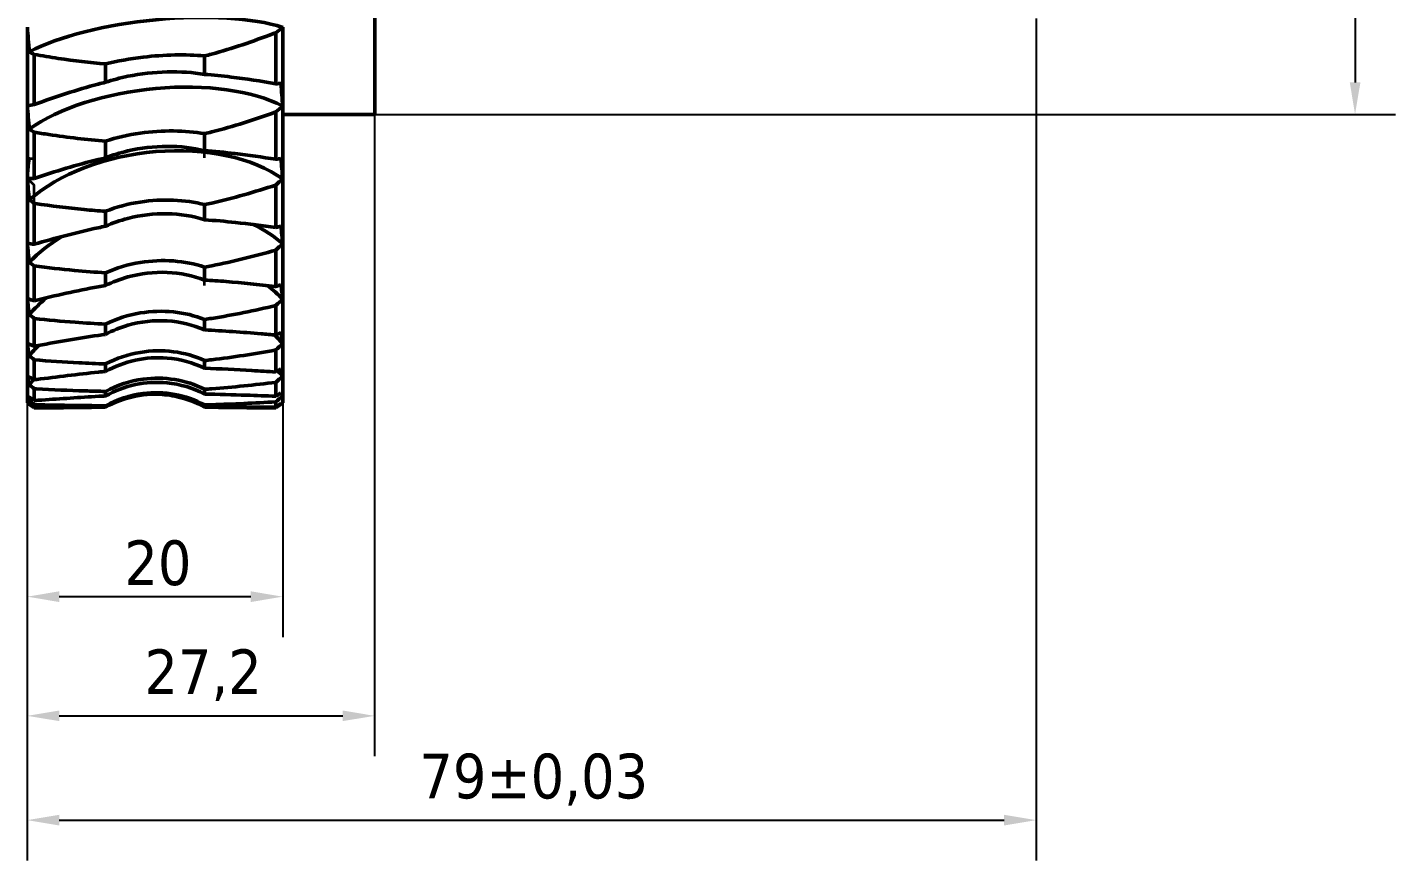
# Model space of a CAD drawing. Header units: inches. Extents: x 632 to 5727, y -9589 to -3994.
# Drawn here: x 3658 to 3765.2, y -5576.7 to -5511.4 of the extents above; entities that cross this region are included whole.
import ezdxf

# ---------------------------------------------------------------- set-up
doc = ezdxf.new("R2010")
doc.units = ezdxf.units.IN
doc.header["$MEASUREMENT"] = 0
doc.linetypes.add('DASHED', pattern=[19.05, 12.7, -6.35])
doc.layers.add('Dimension line', color=3, linetype='Continuous', lineweight=25, plot=False)
doc.layers.add('Hidden (ISO)', color=7, linetype='DASHED', lineweight=35)
doc.layers.add('Visible (ISO)', color=7, linetype='Continuous', lineweight=50)
doc.styles.add('Note Text (ISO)', font='tahoma.ttf')
doc.dimstyles.new('Default (ISO)', dxfattribs={"dimtxt": 3.5, "dimasz": 2.5, "dimexe": 3.175, "dimexo": 0, "dimgap": 0.762, "dimtad": 1, "dimrnd": 1e-08, "dimzin": 0, "dimtxsty": 'Note Text (ISO)', "dimcen": 0.09, "dimdle": 10, "dimclrd": 256, "dimclre": 256, "dimclrt": 256, "dimazin": 0, "dimtfac": 1.001486, "dimtmove": 0, "dimatfit": 3, "dimfxl": 1, "dimtolj": 1, "dimtzin": 0, "dimlwd": -1, "dimlwe": -1, "dimarcsym": 0})

# ---------------------------------------------------------------- blocks, each defined once
blk = doc.blocks.new('*D273')
at = {"layer": 'Defpoints', "color": 0, "transparency": 16777216}
for p in [(3685.2, -5478.19), (3685.2, -5518.19), (3761.98, -5518.19)]:
    blk.add_point(p, dxfattribs=at)
at = {"layer": 'Dimension line', "transparency": 16777216}
for p, q in [((3685.2, -5478.19), (3765.16, -5478.19)), ((3761.98, -5480.69), (3761.98, -5515.69)), ((3685.2, -5518.19), (3765.16, -5518.19))]:
    blk.add_line(p, q, dxfattribs=at)
for points in [[(3761.57, -5480.69), (3762.4, -5480.69), (3761.98, -5478.19)], [(3761.57, -5515.69), (3762.4, -5515.69), (3761.98, -5518.19)]]:
    blk.add_solid(points, dxfattribs=at)
at = {"layer": 'Dimension line', "transparency": 16777216, "insert": (3755.96, -5502.61), "char_height": 3.5, "attachment_point": 1, "rotation": 90, "style": 'Note Text (ISO)'}
blk.add_mtext('\\A1;{\\fAIGDT|b0|i0;\\H3.5000;\\ln}\\fTahoma|b0|i0;\\H3.5000;40', dxfattribs=at)
blk = doc.blocks.new('*D274')
at = {"layer": 'Defpoints', "color": 0, "transparency": 16777216}
for p in [(3678, -5517.54), (3658, -5536.14), (3678, -5555.98)]:
    blk.add_point(p, dxfattribs=at)
at = {"layer": 'Dimension line', "transparency": 16777216}
for p, q in [((3678, -5517.54), (3678, -5559.16)), ((3658, -5536.14), (3658, -5559.16)), ((3660.5, -5555.98), (3675.5, -5555.98))]:
    blk.add_line(p, q, dxfattribs=at)
for points in [[(3660.5, -5555.56), (3660.5, -5556.4), (3658, -5555.98)], [(3675.5, -5555.56), (3675.5, -5556.4), (3678, -5555.98)]]:
    blk.add_solid(points, dxfattribs=at)
at = {"layer": 'Dimension line', "transparency": 16777216, "insert": (3665.6, -5551.57), "char_height": 3.5, "attachment_point": 1, "style": 'Note Text (ISO)'}
blk.add_mtext('\\A1;20', dxfattribs=at)
blk = doc.blocks.new('*D275')
at = {"layer": 'Defpoints', "color": 0, "transparency": 16777216}
for p in [(3685.2, -5518.19), (3658, -5536.14), (3685.2, -5565.32)]:
    blk.add_point(p, dxfattribs=at)
at = {"layer": 'Dimension line', "transparency": 16777216}
for p, q in [((3685.2, -5518.19), (3685.2, -5568.49)), ((3658, -5536.14), (3658, -5568.49)), ((3660.5, -5565.32), (3682.7, -5565.32))]:
    blk.add_line(p, q, dxfattribs=at)
for points in [[(3660.5, -5564.9), (3660.5, -5565.73), (3658, -5565.32)], [(3682.7, -5564.9), (3682.7, -5565.73), (3685.2, -5565.32)]]:
    blk.add_solid(points, dxfattribs=at)
at = {"layer": 'Dimension line', "transparency": 16777216, "insert": (3667.17, -5560.11), "char_height": 3.5, "attachment_point": 1, "style": 'Note Text (ISO)'}
blk.add_mtext('\\A1;27,2', dxfattribs=at)
blk = doc.blocks.new('*D276')
at = {"layer": 'Defpoints', "color": 0, "transparency": 16777216}
for p in [(3737, -5510.69), (3658, -5536.14), (3737, -5573.49)]:
    blk.add_point(p, dxfattribs=at)
at = {"layer": 'Dimension line', "transparency": 16777216}
for p, q in [((3737, -5510.69), (3737, -5576.66)), ((3658, -5536.14), (3658, -5576.66)), ((3660.5, -5573.49), (3734.5, -5573.49))]:
    blk.add_line(p, q, dxfattribs=at)
for points in [[(3660.5, -5573.07), (3660.5, -5573.91), (3658, -5573.49)], [(3734.5, -5573.07), (3734.5, -5573.91), (3737, -5573.49)]]:
    blk.add_solid(points, dxfattribs=at)
at = {"layer": 'Dimension line', "transparency": 16777216, "insert": (3688.7, -5568.28), "char_height": 3.5, "attachment_point": 1, "style": 'Note Text (ISO)'}
blk.add_mtext('\\A1;79{\\H3.5052;±0,03}', dxfattribs=at)

msp = doc.modelspace()

# ---------------------------------------------------------------- linework, layer by layer
at = {"layer": 'Hidden (ISO)', "ltscale": 1.27901}
for p, q in [((3671.87765, -5521.602), (3671.87765, -5521.03558)), ((3671.87765, -5531.60211), (3671.87765, -5531.17508)), ((3671.87765, -5541.13228), (3671.87765, -5541.0917))]:
    msp.add_line(p, q, dxfattribs=at)
at = {"layer": 'Hidden (ISO)', "ltscale": 3.444925}
msp.add_line((3658.54521, -5525.16144), (3658.54521, -5523.72858), dxfattribs=at)
at = {"layer": 'Hidden (ISO)', "ltscale": 0.000742865}
msp.add_line((3678.00466, -5540.79178), (3678.00434, -5540.79202), dxfattribs=at)
at = {"layer": 'Hidden (ISO)', "ltscale": 3.832599}
msp.add_open_spline([(3658.15663, -5521.6509), (3658.09907, -5522.17915), (3658.04812, -5522.70797), (3658.00466, -5523.23548)], degree=3, dxfattribs=at)
at = {"layer": 'Hidden (ISO)', "ltscale": 0.947403}
msp.add_open_spline([(3658.54521, -5521.7094), (3658.41574, -5521.68993), (3658.28621, -5521.67043), (3658.15663, -5521.6509)], degree=3, dxfattribs=at)
at = {"layer": 'Hidden (ISO)', "ltscale": 1.406693}
msp.add_open_spline([(3658.00466, -5523.24504), (3658.18423, -5523.40596), (3658.36445, -5523.56717), (3658.54521, -5523.72858)], degree=3, dxfattribs=at)
at = {"layer": 'Hidden (ISO)', "ltscale": 7.71453}
msp.add_open_spline([(3668.00466, -5540.11154), (3667.68871, -5540.10985), (3667.3725, -5540.12688), (3666.03155, -5540.27966), (3665.03774, -5540.59468), (3664.13168, -5541.0917)], degree=3, knots=[-0.4063480751, -0.4063480751, -0.4063480751, -0.4063480751, -0.310951994, -0.310951994, -0.0000010065, -0.0000010065, -0.0000010065, -0.0000010065], dxfattribs=at)
at = {"layer": 'Hidden (ISO)', "ltscale": 0.009454}
msp.add_open_spline([(3678.00434, -5540.79202), (3678.00445, -5540.79194), (3678.00456, -5540.79186), (3678.00466, -5540.79179)], degree=3, dxfattribs=at)
at = {"layer": 'Visible (ISO)'}
for p, q in [((3685.20466, -5518.19179), (3685.20466, -5478.19179)), ((3658.00466, -5517.5168), (3658.00466, -5511.35115)), ((3677.46412, -5515.78839), (3677.46412, -5511.78802)), ((3678.00466, -5511.36067), (3678.00466, -5511.3711)), ((3678.00466, -5517.53624), (3678.00466, -5511.3719)), ((3658.54521, -5517.42344), (3658.54521, -5513.49221)), ((3671.87765, -5515.05539), (3671.87765, -5513.61192)), ((3664.13168, -5514.23721), (3664.13168, -5515.67137)), ((3658.00466, -5517.52732), (3658.00466, -5517.5168)), ((3658.00466, -5523.21783), (3658.00466, -5517.52732)), ((3677.46412, -5521.7094), (3677.46412, -5518.0022)), ((3678.00466, -5517.53624), (3678.00466, -5517.54576)), ((3678.00466, -5523.23548), (3678.00466, -5517.54676)), ((3678.00466, -5518.19179), (3685.20466, -5518.19179)), ((3658.54521, -5523.20308), (3658.54521, -5519.59027)), ((3664.13168, -5520.28048), (3664.13168, -5521.602)), ((3671.87765, -5521.03558), (3671.87765, -5519.70135)), ((3658.00466, -5523.22739), (3658.00466, -5523.21783)), ((3658.00466, -5528.30264), (3658.00466, -5523.22739)), ((3677.46412, -5527.05133), (3677.46412, -5523.72858)), ((3678.00466, -5523.23548), (3678.00466, -5523.24386)), ((3678.00466, -5528.31807), (3678.00466, -5523.24504)), ((3658.54521, -5528.36686), (3658.54521, -5525.16144)), ((3664.13168, -5525.77986), (3664.13168, -5526.95619)), ((3671.87765, -5526.45328), (3671.87765, -5525.26115)), ((3658.00466, -5528.311), (3658.00466, -5528.30264)), ((3658.00466, -5532.64602), (3658.00466, -5528.311)), ((3677.46412, -5531.68265), (3677.46412, -5528.82616)), ((3678.00466, -5528.31807), (3678.00466, -5528.3251)), ((3678.00466, -5532.65885), (3678.00466, -5528.32642)), ((3658.54521, -5532.78763), (3658.54521, -5530.06852)), ((3671.87765, -5531.17508), (3671.87765, -5530.15441)), ((3664.13168, -5530.59993), (3664.13168, -5531.60211)), ((3658.00466, -5532.65297), (3658.00466, -5532.64602)), ((3658.00466, -5536.14103), (3658.00466, -5532.65297)), ((3677.46412, -5535.4893), (3677.46412, -5533.16942)), ((3678.00466, -5532.65885), (3678.00466, -5532.66435)), ((3678.00466, -5536.15093), (3678.00466, -5532.66579)), ((3658.54521, -5536.35653), (3658.54521, -5534.1907)), ((3671.87765, -5535.08473), (3671.87765, -5534.26064)), ((3664.13168, -5534.62201), (3664.13168, -5535.42535)), ((3658.00466, -5536.14639), (3658.00466, -5536.14103)), ((3658.00466, -5538.70159), (3658.00466, -5536.14639)), ((3677.46412, -5538.37757), (3677.46412, -5536.65142)), ((3678.00466, -5536.15093), (3678.00466, -5536.15477)), ((3678.00466, -5538.70834), (3678.00466, -5536.15629)), ((3658.54521, -5538.98569), (3658.54521, -5537.42646)), ((3664.13168, -5537.74705), (3664.13168, -5538.33178)), ((3671.87765, -5538.08595), (3671.87765, -5537.47873)), ((3658.00466, -5538.70525), (3658.00466, -5538.70159)), ((3658.00466, -5540.26467), (3658.00466, -5538.70525)), ((3678.00466, -5538.70834), (3678.00466, -5538.71042)), ((3678.00466, -5540.26809), (3678.00466, -5538.71199)), ((3658.54521, -5540.61037), (3658.54521, -5539.69613)), ((3671.87765, -5540.10484), (3671.87765, -5539.72945)), ((3677.46412, -5540.27633), (3677.46412, -5539.18641)), ((3658.00466, -5540.26653), (3658.00466, -5540.26467)), ((3658.00466, -5540.79178), (3658.00466, -5540.26653)), ((3658.00466, -5540.79179), (3658.00466, -5540.79178)), ((3658.00466, -5540.79179), (3658.00499, -5540.79202)), ((3658.54521, -5541.19056), (3658.54521, -5540.94383)), ((3664.13168, -5539.89811), (3664.13168, -5540.24983)), ((3671.87765, -5541.0917), (3671.87765, -5540.95738)), ((3677.46412, -5541.13883), (3677.46412, -5540.71198)), ((3678.00466, -5540.79179), (3678.00434, -5540.79202)), ((3678.00466, -5540.26809), (3678.00466, -5540.26837)), ((3678.00466, -5540.79179), (3678.00466, -5540.26994)), ((3664.13168, -5541.02222), (3664.13168, -5541.13228))]:
    msp.add_line(p, q, dxfattribs=at)
for centre, major_axis, ratio, start_param, end_param in [((3668.10531, -5514.59979), (12.33202, 1.29667), 0.307483402, 0.607309693, 2.476370048), ((3668.10531, -5521.78803), (12.32263, 1.383), 0.451737431, 0.588972849, 2.458033205), ((3668.10531, -5528.39525), (12.30634, 1.52115), 0.584868186, 0.567461021, 2.436521376), ((3668.10531, -5534.25876), (12.27783, 1.73635), 0.703597545, 0.540451892, 0.806089411), ((3668.10531, -5534.25876), (12.27783, 1.73635), 0.703597545, 2.115137079, 2.409512248), ((3668.10531, -5539.23419), (12.22435, 2.07973), 0.805001997, 0.503520799, 0.652525638), ((3668.10531, -5539.23419), (12.22435, 2.07973), 0.805001997, 2.208516697, 2.372581155), ((3668.10531, -5543.19901), (12.10971, 2.66739), 0.886584628, 0.446769361, 0.528677636), ((3668.10531, -5543.19901), (12.10971, 2.66739), 0.886584628, 2.224401692, 2.315829717), ((3668.10531, -5546.05561), (11.79764, 3.8178), 0.946336604, 0.342456589, 0.390518021), ((3668.10531, -5546.05561), (11.79764, 3.8178), 0.946336604, 2.166737925, 2.211516945), ((3668.10531, -5547.73364), (10.44774, 6.67867), 0.982786631, 1.928443737, 1.947762438), ((3668.10531, -5547.73364), (10.44774, 6.67867), 0.982786631, 0.078702082, 0.102715405)]:
    msp.add_ellipse(centre, major_axis=major_axis, ratio=ratio, start_param=start_param, end_param=end_param, dxfattribs=at)
for points in [[(3658.15663, -5513.27949), (3658.09945, -5512.65105), (3658.04835, -5512.00699), (3658.00466, -5511.35115)], [(3678.00466, -5511.3719), (3677.8251, -5511.51033), (3677.64488, -5511.64906), (3677.46412, -5511.78802)], [(3677.46412, -5515.78839), (3677.59358, -5515.78507), (3677.72311, -5515.78174), (3677.85269, -5515.77839)], [(3677.85269, -5515.77839), (3677.9102, -5516.3618), (3677.96117, -5516.94847), (3678.00466, -5517.53624)], [(3658.00466, -5517.5168), (3658.18429, -5517.48587), (3658.36451, -5517.45474), (3658.54521, -5517.42344)], [(3658.15663, -5519.34469), (3658.09936, -5518.75315), (3658.0483, -5518.14641), (3658.00466, -5517.52732)], [(3678.00466, -5517.54676), (3677.8251, -5517.6983), (3677.64488, -5517.85014), (3677.46412, -5518.0022)], [(3658.54521, -5519.59027), (3658.41578, -5519.50851), (3658.28626, -5519.42665), (3658.15663, -5519.34469)], [(3677.46412, -5521.7094), (3677.59359, -5521.68993), (3677.72312, -5521.67043), (3677.85269, -5521.6509)], [(3677.85269, -5521.6509), (3677.91026, -5522.17915), (3677.96121, -5522.70797), (3678.00466, -5523.23548)], [(3658.00466, -5523.21783), (3658.18426, -5523.21308), (3658.36448, -5523.20816), (3658.54521, -5523.20308)], [(3658.15663, -5524.88903), (3658.09924, -5524.34876), (3658.04823, -5523.79427), (3658.00466, -5523.22739)], [(3678.00466, -5523.24504), (3677.8251, -5523.40596), (3677.64488, -5523.56717), (3677.46412, -5523.72858)], [(3658.54521, -5525.16144), (3658.41571, -5525.0707), (3658.28619, -5524.97989), (3658.15663, -5524.88903)], [(3677.46412, -5527.05133), (3677.59356, -5527.0162), (3677.72309, -5526.98101), (3677.85269, -5526.94577)], [(3677.85269, -5526.94577), (3677.91024, -5527.40502), (3677.96119, -5527.86306), (3678.00466, -5528.31807)], [(3658.00466, -5528.30264), (3658.1843, -5528.32418), (3658.36453, -5528.34559), (3658.54521, -5528.36686)], [(3658.15663, -5529.776), (3658.09909, -5529.30031), (3658.04814, -5528.81162), (3658.00466, -5528.311)], [(3678.00466, -5528.32642), (3677.82503, -5528.49282), (3677.6448, -5528.65944), (3677.46412, -5528.82616)], [(3658.54521, -5530.06852), (3658.41577, -5529.97113), (3658.28624, -5529.87362), (3658.15663, -5529.776)], [(3677.46412, -5531.68265), (3677.59362, -5531.63268), (3677.72314, -5531.58268), (3677.85269, -5531.53262)], [(3677.85269, -5531.53262), (3677.91009, -5531.91083), (3677.9611, -5532.28694), (3678.00466, -5532.65885)], [(3658.00466, -5532.64602), (3658.18423, -5532.69331), (3658.36445, -5532.74052), (3658.54521, -5532.78763)], [(3658.15663, -5533.88526), (3658.09907, -5533.48709), (3658.04812, -5533.07608), (3658.00466, -5532.65297)], [(3678.00466, -5532.66579), (3677.82507, -5532.83347), (3677.64485, -5533.00138), (3677.46412, -5533.16942)], [(3658.54521, -5534.1907), (3658.41574, -5534.08898), (3658.28621, -5533.98717), (3658.15663, -5533.88526)], [(3677.46412, -5535.4893), (3677.59355, -5535.42579), (3677.72307, -5535.3622), (3677.85269, -5535.29851)], [(3677.85269, -5535.29851), (3677.90997, -5535.58693), (3677.96103, -5535.87183), (3678.00466, -5536.15093)], [(3658.00466, -5536.14103), (3658.18423, -5536.2129), (3658.36445, -5536.28475), (3658.54521, -5536.35653)], [(3658.15663, -5537.11563), (3658.09913, -5536.80533), (3658.04816, -5536.48209), (3658.00466, -5536.14639)], [(3678.00466, -5536.15629), (3677.82504, -5536.32119), (3677.64482, -5536.48627), (3677.46412, -5536.65142)], [(3658.54521, -5537.42646), (3658.41575, -5537.32295), (3658.28622, -5537.21934), (3658.15663, -5537.11563)], [(3658.00466, -5538.70159), (3658.18423, -5538.79629), (3658.36445, -5538.89101), (3658.54521, -5538.98569)], [(3658.15663, -5539.38756), (3658.09923, -5539.17272), (3658.04822, -5538.94521), (3658.00466, -5538.70525)], [(3678.00466, -5538.71199), (3677.8251, -5538.86997), (3677.64488, -5539.02814), (3677.46412, -5539.18641)], [(3677.85269, -5538.1507), (3677.90988, -5538.34275), (3677.96098, -5538.52932), (3678.00466, -5538.70834)], [(3658.54521, -5539.69613), (3658.41573, -5539.59336), (3658.2862, -5539.49051), (3658.15663, -5539.38756)], [(3658.00466, -5540.26467), (3658.18423, -5540.37986), (3658.36445, -5540.49511), (3658.54521, -5540.61037)], [(3658.15663, -5540.64512), (3658.09936, -5540.53076), (3658.0483, -5540.40461), (3658.00466, -5540.26653)], [(3658.00466, -5540.79178), (3658.18423, -5540.92462), (3658.36445, -5541.05757), (3658.54521, -5541.19056)], [(3658.00499, -5540.79202), (3658.00488, -5540.79194), (3658.00477, -5540.79186), (3658.00466, -5540.79179)], [(3658.54521, -5540.94383), (3658.41579, -5540.84439), (3658.28626, -5540.74482), (3658.15663, -5540.64512)], [(3677.46412, -5540.27633), (3677.59356, -5540.19065), (3677.72309, -5540.10487), (3677.85269, -5540.01898)], [(3678.00466, -5540.26994), (3677.8251, -5540.41716), (3677.64488, -5540.56453), (3677.46412, -5540.71198)], [(3678.00434, -5540.79202), (3677.82488, -5540.92478), (3677.64477, -5541.05765), (3677.46412, -5541.19056)], [(3677.46412, -5541.13883), (3677.59356, -5541.04511), (3677.72309, -5540.95128), (3677.85269, -5540.85733)], [(3677.85269, -5540.01898), (3677.90983, -5540.11027), (3677.96095, -5540.19382), (3678.00466, -5540.26809)], [(3677.85269, -5540.85733), (3677.90969, -5540.84582), (3677.9607, -5540.82432), (3678.00434, -5540.79202)]]:
    msp.add_open_spline(points, degree=3, dxfattribs=at)
for points, knots in [([(3677.46412, -5511.78802), (3677.40122, -5511.81205), (3677.33833, -5511.836), (3675.6589, -5512.4733), (3674.05322, -5513.03268), (3672.25379, -5513.5163), (3672.06737, -5513.5647), (3671.87765, -5513.61192)], [3.5135533037, 3.5135533037, 3.5135533037, 3.5135533037, 3.5331860163, 3.5331860163, 4.0379268758, 4.0379268758, 4.0948836203, 4.0948836203, 4.0948836203, 4.0948836203]), ([(3658.54521, -5513.49221), (3658.51045, -5513.47319), (3658.4757, -5513.45417), (3658.34621, -5513.38329), (3658.25144, -5513.33141), (3658.15663, -5513.27949)], [6.21045211133, 6.21045211133, 6.21045211133, 6.21045211133, 6.2230919872, 6.2230919872, 6.25752813819, 6.25752813819, 6.25752813819, 6.25752813819]), ([(3664.13168, -5514.23721), (3662.89895, -5514.14514), (3661.66312, -5513.98815), (3659.79659, -5513.70442), (3659.17195, -5513.60136), (3658.54521, -5513.49221)], [5.2079325869, 5.2079325869, 5.2079325869, 5.2079325869, 5.5773191057, 5.5773191057, 5.7622758813, 5.7622758813, 5.7622758813, 5.7622758813]), ([(3671.87765, -5513.61192), (3671.14991, -5513.5459), (3670.36361, -5513.52031), (3668.73094, -5513.55218), (3667.89409, -5513.60942), (3666.03748, -5513.82696), (3665.04045, -5514.00698), (3664.13168, -5514.23721)], [-0.8132816131, -0.8132816131, -0.8132816131, -0.8132816131, -0.5625369187, -0.5625369187, -0.3118840564, -0.3118840564, -0.0000010065, -0.0000010065, -0.0000010065, -0.0000010065]), ([(3664.13168, -5515.67137), (3664.68352, -5515.48909), (3665.27081, -5515.3338), (3666.88153, -5515.00506), (3667.92634, -5514.88674), (3669.98174, -5514.83525), (3670.97341, -5514.90122), (3671.87765, -5515.05539)], [-0.8138542332, -0.8138542332, -0.8138542332, -0.8138542332, -0.6229044309, -0.6229044309, -0.3103291434, -0.3103291434, -0.0000010065, -0.0000010065, -0.0000010065, -0.0000010065]), ([(3671.87765, -5515.05539), (3672.57429, -5515.10698), (3673.27, -5515.17928), (3675.12969, -5515.40873), (3676.29437, -5515.5895), (3677.46412, -5515.78839)], [7.2992718737, 7.2992718737, 7.2992718737, 7.2992718737, 7.5093003899, 7.5093003899, 7.8603716625, 7.8603716625, 7.8603716625, 7.8603716625]), ([(3658.54521, -5517.42344), (3660.21782, -5516.82089), (3661.88097, -5516.25712), (3663.74797, -5515.76681), (3663.93812, -5515.71852), (3664.13168, -5515.67137)], [5.6042803585, 5.6042803585, 5.6042803585, 5.6042803585, 6.1290521595, 6.1290521595, 6.1871327564, 6.1871327564, 6.1871327564, 6.1871327564]), ([(3677.46412, -5518.0022), (3675.79148, -5518.60014), (3674.12833, -5519.14439), (3672.26136, -5519.61081), (3672.07121, -5519.65666), (3671.87765, -5519.70135)], [4.0960438236, 4.0960438236, 4.0960438236, 4.0960438236, 4.6208054715, 4.6208054715, 4.6788860113, 4.6788860113, 4.6788860113, 4.6788860113]), ([(3671.87765, -5519.70135), (3671.11892, -5519.56716), (3670.29673, -5519.49481), (3668.58594, -5519.47993), (3667.708, -5519.53809), (3665.89272, -5519.79469), (3664.97375, -5520.00465), (3664.13168, -5520.28048)], [-3.3414609559, -3.3414609559, -3.3414609559, -3.3414609559, -3.080036193, -3.080036193, -2.8174036666, -2.8174036666, -2.528054951, -2.528054951, -2.528054951, -2.528054951]), ([(3664.13168, -5520.28048), (3662.65733, -5520.17866), (3661.18144, -5519.99218), (3659.31235, -5519.71223), (3658.92912, -5519.65233), (3658.54521, -5519.59027)], [5.7876844316, 5.7876844316, 5.7876844316, 5.7876844316, 6.2304190701, 6.2304190701, 6.3443698649, 6.3443698649, 6.3443698649, 6.3443698649]), ([(3658.54521, -5523.20308), (3660.21782, -5522.65508), (3661.88097, -5522.13942), (3663.74797, -5521.68961), (3663.93812, -5521.64529), (3664.13168, -5521.602)], [6.0804989045, 6.0804989045, 6.0804989045, 6.0804989045, 6.6052707055, 6.6052707055, 6.6633513024, 6.6633513024, 6.6633513024, 6.6633513024]), ([(3664.13168, -5521.602), (3664.68017, -5521.38371), (3665.2637, -5521.20097), (3666.87189, -5520.82225), (3667.91856, -5520.69917), (3669.97797, -5520.69291), (3670.97168, -5520.80807), (3671.87765, -5521.03558)], [-0.8138596392, -0.8138596392, -0.8138596392, -0.8138596392, -0.6240673692, -0.6240673692, -0.310921748, -0.310921748, -0.0000010065, -0.0000010065, -0.0000010065, -0.0000010065]), ([(3671.87765, -5521.03558), (3672.67295, -5521.08982), (3673.46667, -5521.16879), (3675.32687, -5521.38915), (3676.39362, -5521.5424), (3677.46412, -5521.7094)], [7.7781499123, 7.7781499123, 7.7781499123, 7.7781499123, 8.018137281, 8.018137281, 8.3402899432, 8.3402899432, 8.3402899432, 8.3402899432]), ([(3677.46412, -5523.72858), (3675.79151, -5524.2706), (3674.12836, -5524.76099), (3672.26136, -5525.17989), (3672.07121, -5525.22105), (3671.87765, -5525.26115)], [4.9648900238, 4.9648900238, 4.9648900238, 4.9648900238, 5.4896618248, 5.4896618248, 5.5477424217, 5.5477424217, 5.5477424217, 5.5477424217]), ([(3671.87765, -5525.26115), (3671.11878, -5525.06485), (3670.29642, -5524.94681), (3668.58691, -5524.87688), (3667.7105, -5524.92591), (3665.89525, -5525.2034), (3664.97491, -5525.44785), (3664.13168, -5525.77986)], [-3.3414606927, -3.3414606927, -3.3414606927, -3.3414606927, -3.0799859188, -3.0799859188, -2.8178033384, -2.8178033384, -2.528052937, -2.528052937, -2.528052937, -2.528052937]), ([(3664.13168, -5525.77986), (3663.56828, -5525.74507), (3663.0052, -5525.69886), (3661.16776, -5525.52096), (3659.89178, -5525.35617), (3658.58758, -5525.16758), (3658.56639, -5525.16452), (3658.54521, -5525.16144)], [6.6577666836, 6.6577666836, 6.6577666836, 6.6577666836, 6.8273823958, 6.8273823958, 7.2108986384, 7.2108986384, 7.2172308175, 7.2172308175, 7.2172308175, 7.2172308175]), ([(3664.13168, -5526.95619), (3664.67851, -5526.70691), (3665.2602, -5526.50092), (3666.86715, -5526.08163), (3667.91473, -5525.95705), (3669.97612, -5525.99646), (3670.97083, -5526.15806), (3671.87765, -5526.45328)], [-0.8138623065, -0.8138623065, -0.8138623065, -0.8138623065, -0.6246406702, -0.6246406702, -0.3112126861, -0.3112126861, -0.0000010065, -0.0000010065, -0.0000010065, -0.0000010065]), ([(3658.54521, -5528.36686), (3660.21782, -5527.8869), (3661.88097, -5527.43204), (3663.74797, -5527.03381), (3663.93812, -5526.99455), (3664.13168, -5526.95619)], [6.1566988897, 6.1566988897, 6.1566988897, 6.1566988897, 6.6814706907, 6.6814706907, 6.7395512877, 6.7395512877, 6.7395512877, 6.7395512877]), ([(3671.87765, -5526.45328), (3672.68868, -5526.50248), (3673.498, -5526.57452), (3675.35826, -5526.77151), (3676.4094, -5526.90563), (3677.46412, -5527.05133)], [7.854900758, 7.854900758, 7.854900758, 7.854900758, 8.0996653034, 8.0996653034, 8.4171950694, 8.4171950694, 8.4171950694, 8.4171950694]), ([(3677.46412, -5528.82616), (3675.79151, -5529.29892), (3674.12836, -5529.72338), (3672.26136, -5530.08443), (3672.07121, -5530.11988), (3671.87765, -5530.15441)], [6.1566988897, 6.1566988897, 6.1566988897, 6.1566988897, 6.6814706907, 6.6814706907, 6.7395512877, 6.7395512877, 6.7395512877, 6.7395512877]), ([(3664.13168, -5530.59993), (3663.32065, -5530.55702), (3662.51133, -5530.494), (3660.65107, -5530.31999), (3659.59993, -5530.20044), (3658.54521, -5530.06852)], [7.854900758, 7.854900758, 7.854900758, 7.854900758, 8.0996653034, 8.0996653034, 8.4171950694, 8.4171950694, 8.4171950694, 8.4171950694]), ([(3671.87765, -5530.15441), (3671.11871, -5529.90085), (3670.29629, -5529.74), (3668.58731, -5529.61678), (3667.71152, -5529.65557), (3665.89629, -5529.94726), (3664.97539, -5530.22009), (3664.13168, -5530.59993)], [-3.3414606012, -3.3414606012, -3.3414606012, -3.3414606012, -3.0799647276, -3.0799647276, -2.817967329, -2.817967329, -2.5280521225, -2.5280521225, -2.5280521225, -2.5280521225]), ([(3664.13168, -5531.60211), (3664.67983, -5531.32665), (3665.26299, -5531.10164), (3666.87093, -5530.65304), (3667.91779, -5530.5309), (3669.9776, -5530.61589), (3670.97151, -5530.8199), (3671.87765, -5531.17508)], [-0.8138601786, -0.8138601786, -0.8138601786, -0.8138601786, -0.6241833332, -0.6241833332, -0.3109806614, -0.3109806614, -0.0000010065, -0.0000010065, -0.0000010065, -0.0000010065]), ([(3671.87765, -5531.17508), (3672.44105, -5531.20418), (3673.00413, -5531.24274), (3674.84157, -5531.39031), (3676.11755, -5531.52574), (3677.42175, -5531.6777), (3677.44294, -5531.68017), (3677.46412, -5531.68265)], [6.6577666836, 6.6577666836, 6.6577666836, 6.6577666836, 6.8273823958, 6.8273823958, 7.2108986384, 7.2108986384, 7.2172308175, 7.2172308175, 7.2172308175, 7.2172308175]), ([(3658.54521, -5532.78763), (3660.21782, -5532.38754), (3661.88097, -5532.00467), (3663.74797, -5531.66782), (3663.93812, -5531.6346), (3664.13168, -5531.60211)], [4.9648900238, 4.9648900238, 4.9648900238, 4.9648900238, 5.4896618248, 5.4896618248, 5.5477424217, 5.5477424217, 5.5477424217, 5.5477424217]), ([(3677.46412, -5533.16942), (3675.79151, -5533.56128), (3674.12836, -5533.90936), (3672.26136, -5534.20366), (3672.07121, -5534.23254), (3671.87765, -5534.26064)], [6.0804989045, 6.0804989045, 6.0804989045, 6.0804989045, 6.6052707055, 6.6052707055, 6.6633513024, 6.6633513024, 6.6633513024, 6.6633513024]), ([(3664.13168, -5534.62201), (3663.33638, -5534.58799), (3662.54266, -5534.53831), (3660.68246, -5534.3982), (3659.61571, -5534.2998), (3658.54521, -5534.1907)], [7.7781499123, 7.7781499123, 7.7781499123, 7.7781499123, 8.018137281, 8.018137281, 8.3402899432, 8.3402899432, 8.3402899432, 8.3402899432]), ([(3671.87765, -5534.26064), (3671.11879, -5533.95611), (3670.29645, -5533.75644), (3668.58681, -5533.58278), (3667.71024, -5533.61056), (3665.89499, -5533.90989), (3664.97479, -5534.20417), (3664.13168, -5534.62201)], [-3.3414607174, -3.3414607174, -3.3414607174, -3.3414607174, -3.0799912454, -3.0799912454, -2.8177617141, -2.8177617141, -2.5280531449, -2.5280531449, -2.5280531449, -2.5280531449]), ([(3664.13168, -5535.42535), (3664.68304, -5535.12939), (3665.26979, -5534.89022), (3666.88014, -5534.42434), (3667.92522, -5534.30842), (3669.9812, -5534.43756), (3670.97316, -5534.67884), (3671.87765, -5535.08473)], [-0.8138550109, -0.8138550109, -0.8138550109, -0.8138550109, -0.6230718129, -0.6230718129, -0.3104146382, -0.3104146382, -0.0000010065, -0.0000010065, -0.0000010065, -0.0000010065]), ([(3658.54521, -5536.35653), (3660.21785, -5536.04615), (3661.881, -5535.74472), (3663.74797, -5535.47755), (3663.93812, -5535.45117), (3664.13168, -5535.42535)], [4.0960438236, 4.0960438236, 4.0960438236, 4.0960438236, 4.6208054715, 4.6208054715, 4.6788860113, 4.6788860113, 4.6788860113, 4.6788860113]), ([(3671.87765, -5535.08473), (3673.352, -5535.1457), (3674.82789, -5535.25671), (3676.69698, -5535.41912), (3677.08021, -5535.4537), (3677.46412, -5535.4893)], [5.7876844316, 5.7876844316, 5.7876844316, 5.7876844316, 6.2304190701, 6.2304190701, 6.3443698649, 6.3443698649, 6.3443698649, 6.3443698649]), ([(3677.46412, -5536.65142), (3675.79151, -5536.95272), (3674.12836, -5537.21585), (3672.26136, -5537.43617), (3672.07121, -5537.45775), (3671.87765, -5537.47873)], [5.6042803585, 5.6042803585, 5.6042803585, 5.6042803585, 6.1290521595, 6.1290521595, 6.1871327564, 6.1871327564, 6.1871327564, 6.1871327564]), ([(3664.13168, -5537.74705), (3663.43504, -5537.72505), (3662.73932, -5537.69411), (3660.87964, -5537.59485), (3659.71496, -5537.51566), (3658.54521, -5537.42646)], [7.2992718737, 7.2992718737, 7.2992718737, 7.2992718737, 7.5093003899, 7.5093003899, 7.8603716625, 7.8603716625, 7.8603716625, 7.8603716625]), ([(3671.87765, -5537.47873), (3671.11894, -5537.13078), (3670.29678, -5536.89722), (3668.5858, -5536.67721), (3667.70762, -5536.6934), (3665.89234, -5536.99352), (3664.97358, -5537.30187), (3664.13168, -5537.74705)], [-3.3414610006, -3.3414610006, -3.3414610006, -3.3414610006, -3.0800436122, -3.0800436122, -2.8173433455, -2.8173433455, -2.5280552585, -2.5280552585, -2.5280552585, -2.5280552585]), ([(3664.13168, -5538.33178), (3664.85942, -5537.92581), (3665.64572, -5537.62812), (3667.27839, -5537.27122), (3668.11524, -5537.214), (3669.97185, -5537.36345), (3670.96888, -5537.6366), (3671.87765, -5538.08595)], [-0.8132816131, -0.8132816131, -0.8132816131, -0.8132816131, -0.5625369187, -0.5625369187, -0.3118840564, -0.3118840564, -0.0000010065, -0.0000010065, -0.0000010065, -0.0000010065]), ([(3658.54521, -5538.98569), (3658.60811, -5538.97768), (3658.671, -5538.96967), (3660.35043, -5538.75602), (3661.95611, -5538.55221), (3663.75554, -5538.36842), (3663.94196, -5538.34992), (3664.13168, -5538.33178)], [3.5135533037, 3.5135533037, 3.5135533037, 3.5135533037, 3.5331860163, 3.5331860163, 4.0379268758, 4.0379268758, 4.0948836203, 4.0948836203, 4.0948836203, 4.0948836203]), ([(3671.87765, -5538.08595), (3673.11038, -5538.12298), (3674.34621, -5538.18573), (3676.21274, -5538.29625), (3676.83738, -5538.33601), (3677.46412, -5538.37757)], [5.2079325869, 5.2079325869, 5.2079325869, 5.2079325869, 5.5773191057, 5.5773191057, 5.7622758813, 5.7622758813, 5.7622758813, 5.7622758813]), ([(3677.46412, -5538.37757), (3677.49887, -5538.35729), (3677.53363, -5538.33701), (3677.66312, -5538.26143), (3677.75789, -5538.20609), (3677.85269, -5538.1507)], [6.21045211133, 6.21045211133, 6.21045211133, 6.21045211133, 6.2230919872, 6.2230919872, 6.25752813819, 6.25752813819, 6.25752813819, 6.25752813819]), ([(3664.13168, -5539.89811), (3663.5877, -5539.88744), (3663.04397, -5539.87335), (3661.2451, -5539.81798), (3659.98829, -5539.76559), (3658.66481, -5539.70194), (3658.60502, -5539.69904), (3658.54521, -5539.69613)], [6.5646241143, 6.5646241143, 6.5646241143, 6.5646241143, 6.7283548894, 6.7283548894, 7.1059606449, 7.1059606449, 7.1238241615, 7.1238241615, 7.1238241615, 7.1238241615]), ([(3671.87765, -5539.72945), (3671.14991, -5539.36221), (3670.3636, -5539.10633), (3668.7309, -5538.83632), (3667.89402, -5538.82368), (3666.03741, -5539.07248), (3665.04042, -5539.39926), (3664.13168, -5539.89811)], [-0.8132815775, -0.8132815775, -0.8132815775, -0.8132815775, -0.5625357295, -0.5625357295, -0.311872992, -0.311872992, -0.0000010065, -0.0000010065, -0.0000010065, -0.0000010065]), ([(3664.13168, -5540.24983), (3664.85949, -5539.83849), (3665.64588, -5539.54045), (3667.27932, -5539.19281), (3668.11689, -5539.14534), (3669.97335, -5539.32751), (3670.96957, -5539.62537), (3671.87765, -5540.10484)], [-0.8132808535, -0.8132808535, -0.8132808535, -0.8132808535, -0.5625113332, -0.5625113332, -0.3116472758, -0.3116472758, -0.0000010065, -0.0000010065, -0.0000010065, -0.0000010065]), ([(3677.46412, -5539.18641), (3675.79151, -5539.38975), (3674.12836, -5539.56144), (3672.26136, -5539.70234), (3672.07121, -5539.71611), (3671.87765, -5539.72945)], [4.8719581142, 4.8719581142, 4.8719581142, 4.8719581142, 5.3967299152, 5.3967299152, 5.4548105122, 5.4548105122, 5.4548105122, 5.4548105122]), ([(3658.54521, -5540.61037), (3658.74456, -5540.59721), (3658.94375, -5540.58397), (3660.6298, -5540.47136), (3662.10711, -5540.36791), (3663.76776, -5540.27036), (3663.94816, -5540.26002), (3664.13168, -5540.24983)], [3.1800409877, 3.1800409877, 3.1800409877, 3.1800409877, 3.2420354382, 3.2420354382, 3.705183358, 3.705183358, 3.7603251945, 3.7603251945, 3.7603251945, 3.7603251945]), ([(3664.13168, -5541.02222), (3662.70707, -5541.01204), (3661.28052, -5540.9932), (3659.41189, -5540.96061), (3658.979, -5540.95249), (3658.54521, -5540.94383)], [5.6688379353, 5.6688379353, 5.6688379353, 5.6688379353, 6.0964641747, 6.0964641747, 6.2250779388, 6.2250779388, 6.2250779388, 6.2250779388]), ([(3671.87765, -5540.95738), (3671.14982, -5540.56564), (3670.36342, -5540.28876), (3668.72983, -5539.98511), (3667.89214, -5539.96025), (3666.0357, -5540.1928), (3665.03963, -5540.51777), (3664.13168, -5541.02222)], [-0.8132807132, -0.8132807132, -0.8132807132, -0.8132807132, -0.5625065573, -0.5625065573, -0.3116033706, -0.3116033706, -0.0000010065, -0.0000010065, -0.0000010065, -0.0000010065]), ([(3664.13168, -5541.13228), (3664.85971, -5540.72561), (3665.64634, -5540.43451), (3667.28208, -5540.10452), (3668.12175, -5540.0682), (3669.97778, -5540.27966), (3670.97159, -5540.59468), (3671.87765, -5541.0917)], [-0.8132786529, -0.8132786529, -0.8132786529, -0.8132786529, -0.5624345456, -0.5624345456, -0.310951994, -0.310951994, -0.0000010065, -0.0000010065, -0.0000010065, -0.0000010065]), ([(3671.87765, -5541.13228), (3671.14962, -5540.72561), (3670.36299, -5540.43451), (3669.03789, -5540.16719), (3668.52163, -5540.1143), (3668.00466, -5540.11154)], [-0.8132786529, -0.8132786529, -0.8132786529, -0.8132786529, -0.5624345456, -0.5624345456, -0.4063480751, -0.4063480751, -0.4063480751, -0.4063480751]), ([(3671.87765, -5540.10484), (3672.97157, -5540.12452), (3674.06902, -5540.15631), (3675.93364, -5540.21889), (3676.69718, -5540.24699), (3677.46412, -5540.27633)], [4.873038286, 4.873038286, 4.873038286, 4.873038286, 5.200342888, 5.200342888, 5.4258018925, 5.4258018925, 5.4258018925, 5.4258018925]), ([(3677.46412, -5540.71198), (3675.7906, -5540.81239), (3674.12711, -5540.88842), (3672.26105, -5540.9464), (3672.07105, -5540.952), (3671.87765, -5540.95738)], [3.9759016229, 3.9759016229, 3.9759016229, 3.9759016229, 4.5004244745, 4.5004244745, 4.5584581549, 4.5584581549, 4.5584581549, 4.5584581549]), ([(3658.54521, -5541.19056), (3658.75079, -5541.18993), (3658.9562, -5541.18908), (3660.64263, -5541.18026), (3662.11415, -5541.1607), (3663.76848, -5541.13739), (3663.94852, -5541.13484), (3664.13168, -5541.13228)], [3.1650025122, 3.1650025122, 3.1650025122, 3.1650025122, 3.2289244514, 3.2289244514, 3.690199373, 3.690199373, 3.7452355484, 3.7452355484, 3.7452355484, 3.7452355484]), ([(3671.87765, -5541.0917), (3672.9653, -5541.09767), (3674.0565, -5541.10711), (3675.92102, -5541.12427), (3676.69084, -5541.13168), (3677.46412, -5541.13883)], [4.8579401879, 4.8579401879, 4.8579401879, 4.8579401879, 5.1833462713, 5.1833462713, 5.4106277434, 5.4106277434, 5.4106277434, 5.4106277434]), ([(3677.46412, -5541.19056), (3677.25854, -5541.18993), (3677.05313, -5541.18908), (3675.3667, -5541.18026), (3673.89518, -5541.1607), (3672.24085, -5541.13739), (3672.06081, -5541.13484), (3671.87765, -5541.13228)], [3.1650025122, 3.1650025122, 3.1650025122, 3.1650025122, 3.2289244514, 3.2289244514, 3.690199373, 3.690199373, 3.7452355484, 3.7452355484, 3.7452355484, 3.7452355484])]:
    msp.add_open_spline(points, degree=3, knots=knots, dxfattribs=at)
for points, weights in [([(3678.00466, -5511.3711), (3678.00466, -5511.3715), (3678.00466, -5511.3719)], [1.17584041882, 1.17586608864, 1.17589175428]), ([(3678.00466, -5517.54576), (3678.00466, -5517.54626), (3678.00466, -5517.54676)], [1.43646382043, 1.43649517994, 1.43652653433]), ([(3678.00466, -5523.24386), (3678.00466, -5523.24445), (3678.00466, -5523.24504)], [1.83326665581, 1.83330667795, 1.83334669354]), ([(3678.00466, -5528.3251), (3678.00466, -5528.32576), (3678.00466, -5528.32642)], [2.37765903077, 2.37771093756, 2.37776283587]), ([(3678.00466, -5532.66435), (3678.00466, -5532.66507), (3678.00466, -5532.66579)], [2.37854171999, 2.37859364604, 2.37864556363]), ([(3678.00466, -5536.15477), (3678.00466, -5536.15553), (3678.00466, -5536.15629)], [2.15914737311, 2.15919450956, 2.15924163831]), ([(3678.00466, -5538.71042), (3678.00466, -5538.71121), (3678.00466, -5538.71199)], [1.81994992223, 1.81998965364, 1.82002937857]), ([(3678.00466, -5540.26837), (3678.00466, -5540.26915), (3678.00466, -5540.26994)], [1.40427636741, 1.40430702424, 1.40433767606])]:
    msp.add_rational_spline(points, weights, degree=2, dxfattribs=at)

# ---------------------------------------------------------------- dimensions: what is measured, and where the dimension line sits
at = {"layer": 'Dimension line'}
dim = msp.add_linear_dim(base=(3761.98423, -5518.19179), p1=(3685.20466, -5478.19179), p2=(3685.20466, -5518.19179), angle=90, text='{\\fAIGDT|b0|i0;\\H3.5000;\\ln}\\fTahoma|b0|i0;\\H3.5000;<>', dimstyle='Default (ISO)', override={"dimgap": 0.762, "dimdec": 0, "dimtol": 0, "dimlim": 0, "dimtp": 0, "dimtm": 0, "dimtdec": 2, "dimtofl": 0, "dimatfit": 1}, dxfattribs=at)
dim.commit()
dim.dimension.update_dxf_attribs({"geometry": '*D273', "text_midpoint": (3761.98423, -5498.19179), "dimtype": 160})
for base, p2, override, picture, middle in [((3737.00466, -5573.48949), (3737.00466, -5510.69179), {"dimgap": 0.762, "dimdec": 0, "dimtol": 1, "dimlim": 0, "dimtp": 0.03, "dimtm": 0.03, "dimtdec": 2, "dimtofl": 0, "dimatfit": 1}, '*D276', (3697.50466, -5573.48949)), ((3678.00466, -5555.98094), (3678.00466, -5517.53624), {"dimgap": 0.762, "dimdec": 0, "dimtol": 0, "dimlim": 0, "dimtp": 0, "dimtm": 0, "dimtdec": 0, "dimtofl": 0, "dimatfit": 1}, '*D274', (3668.00466, -5555.98094)), ((3685.20466, -5565.31525), (3685.20466, -5518.19179), {"dimgap": 0.762, "dimdec": 1, "dimtol": 0, "dimlim": 0, "dimtp": 0, "dimtm": 0, "dimtdec": 1, "dimtofl": 0, "dimatfit": 1}, '*D275', (3671.60466, -5565.31525))]:
    dim = msp.add_linear_dim(base=base, p1=(3658.00466, -5536.14103), p2=p2, angle=180, dimstyle='Default (ISO)', override=override, dxfattribs=at)
    dim.commit()
    dim.dimension.update_dxf_attribs({"geometry": picture, "text_midpoint": middle, "dimtype": 160})

doc.saveas('drawing.dxf')
